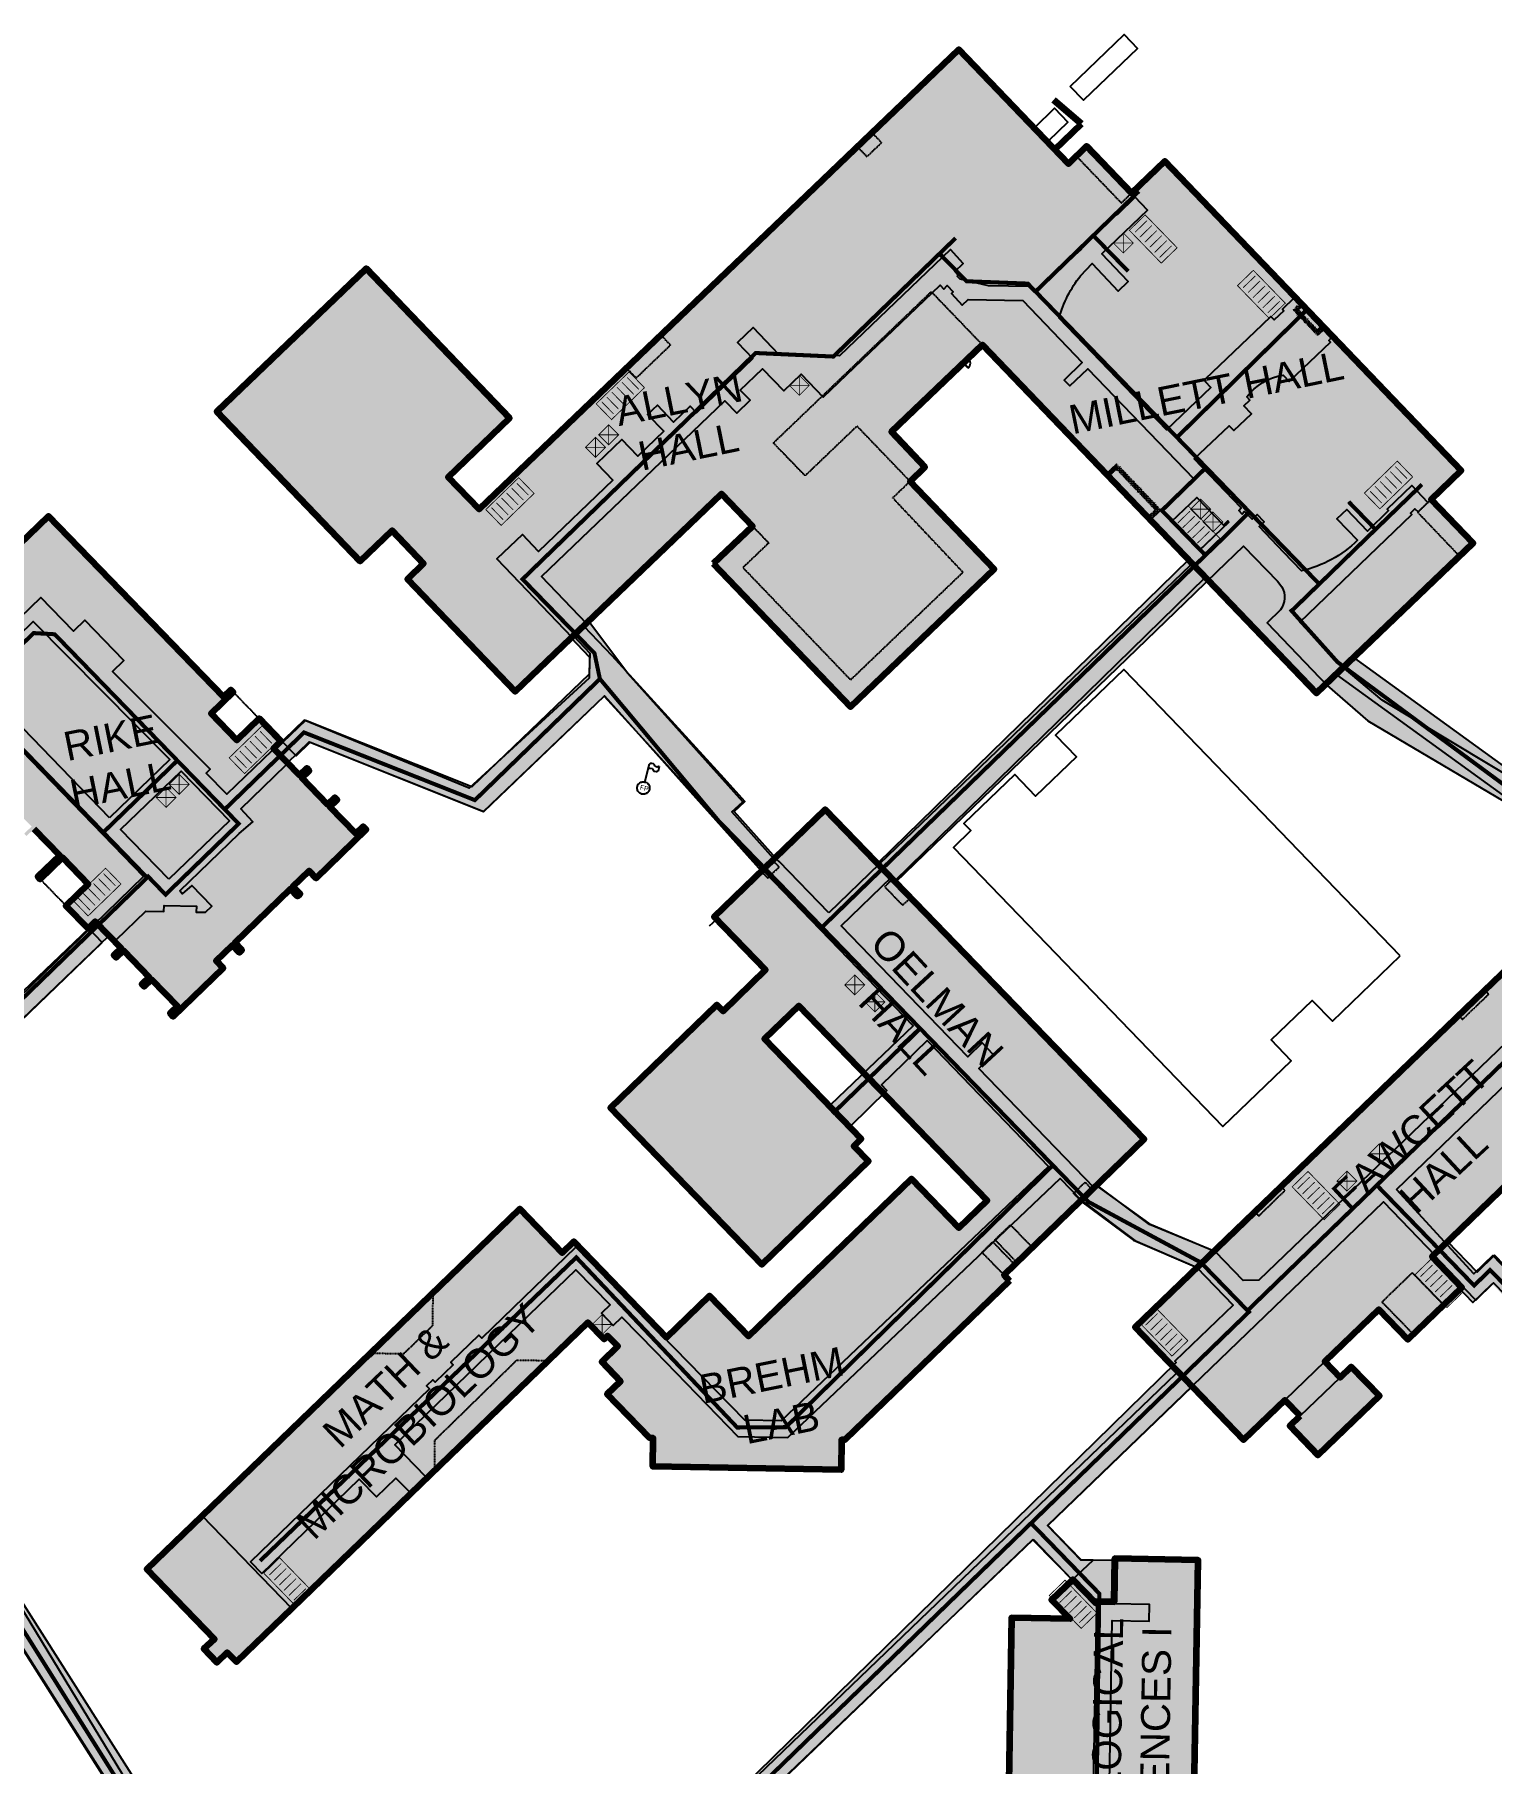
# Model space of a CAD drawing. Header units: inches. Extents: x 18329641 to 18361124, y 7805924 to 7843875.
# Drawn here: x 18345292 to 18353939, y 7833609 to 7843875 of the extents above; entities that cross this region are included whole.
import ezdxf

# ---------------------------------------------------------------- set-up
doc = ezdxf.new("R2010")
doc.units = ezdxf.units.IN
doc.header["$LTSCALE"] = 0.5
doc.header["$MEASUREMENT"] = 0
doc.linetypes.add('HIDDEN', pattern=[0.375, 0.25, -0.125])
for name, color, linetype in [('Buildings - Flagpoles', 114, 'Continuous'), ('Buildings - Hatch - Main Campus', 144, 'Continuous'), ('Buildings - Outline', 30, 'Continuous'), ('Buildings - Outside Mechanical Equipment', 54, 'Continuous'), ('Buildings - Text - Main Buildings', 100, 'Continuous'), ('Tunnel  - Hatch - Area not in a building', 151, 'Continuous'), ('Tunnel - Area not in a building', 151, 'Continuous'), ('Tunnel - Hatch', 51, 'Continuous'), ('Tunnel - Outline', 120, 'Continuous')]:
    doc.layers.add(name, color=color, linetype=linetype)
doc.layers.add('Buildings - Outline - THICK', color=25, linetype='Continuous', lineweight=100)
for name, color, linetype, plot in [('Tunnel - Elevators', 3, 'Continuous', False), ('Tunnel - Polyline Length', 4, 'Continuous', False), ('Tunnel - Stairs', 210, 'Continuous', False)]:
    doc.layers.add(name, color=color, linetype=linetype, plot=plot)
doc.styles.add('Arial', font='arial.ttf')

# ---------------------------------------------------------------- blocks, each defined once
blk = doc.blocks.new('elevator')
at = {"linetype": 'Continuous', "lineweight": -3, "const_width": 5}
blk.add_lwpolyline([(42, 42), (42, -42), (-42, -42), (-42, 42)], close=True, dxfattribs=at)
for points in [[(42, -42), (-42, 42)], [(42, 42), (-42, -42)]]:
    blk.add_lwpolyline(points, dxfattribs=at)
blk = doc.blocks.new('stairs')
at = {"linetype": 'Continuous', "lineweight": -3, "const_width": 5}
blk.add_lwpolyline([(0, 0), (0, 131), (272, 131), (272, 0)], close=True, dxfattribs=at)
for points in [[(31, 15), (31, 115)], [(73, 15), (73, 115)], [(115, 15), (115, 115)], [(157, 15), (157, 115)], [(199, 15), (199, 115)], [(240, 15), (240, 115)]]:
    blk.add_lwpolyline(points, dxfattribs=at)
blk = doc.blocks.new('Flagpole')
at = {"color": 0}
for points in [[(-0.01, 1.53), (0.01, 1.56), (0.04, 1.58), (0.07, 1.59), (0.1, 1.6), (0.21, 1.6), (0.24, 1.58), (0.27, 1.57), (0.29, 1.54), (0.3, 1.53)], [(-0.01, 0.37), (-0.01, 1.53)], [(-0.01, 1.22), (0.01, 1.25), (0.04, 1.27), (0.07, 1.28), (0.1, 1.29), (0.21, 1.29), (0.24, 1.28), (0.27, 1.26), (0.29, 1.23), (0.3, 1.22)], [(0.61, 1.53), (0.59, 1.51), (0.56, 1.48), (0.53, 1.47), (0.5, 1.46), (0.39, 1.46), (0.36, 1.48), (0.33, 1.5), (0.31, 1.52), (0.3, 1.53)], [(0.61, 1.22), (0.59, 1.2), (0.56, 1.18), (0.53, 1.16), (0.43, 1.15), (0.39, 1.15), (0.36, 1.17), (0.33, 1.19), (0.31, 1.21), (0.3, 1.22)], [(0.61, 1.53), (0.61, 1.22)], [(0.38, -0.01), (0.38, -0.06), (0.37, -0.11), (0.35, -0.15), (0.33, -0.2), (0.31, -0.24), (0.27, -0.28), (0.24, -0.31), (0.2, -0.34), (0.16, -0.36), (0.11, -0.38), (-0.01, -0.4), (-0.08, -0.39), (-0.13, -0.38), (-0.17, -0.36), (-0.21, -0.34), (-0.25, -0.31), (-0.29, -0.28), (-0.32, -0.24), (-0.34, -0.2), (-0.37, -0.15), (-0.38, -0.11), (-0.39, -0.06), (-0.39, -0.01), (-0.39, 0.04), (-0.38, 0.08), (-0.37, 0.13), (-0.34, 0.17), (-0.32, 0.22), (-0.29, 0.25), (-0.25, 0.29), (-0.21, 0.31), (-0.17, 0.34), (-0.13, 0.36), (-0.08, 0.37), (-0.01, 0.37), (0.11, 0.36), (0.16, 0.34), (0.2, 0.31), (0.24, 0.29), (0.27, 0.25), (0.31, 0.22), (0.33, 0.17), (0.35, 0.13), (0.37, 0.08), (0.38, 0.04), (0.38, -0.01), (0.38, -0.01)]]:
    blk.add_lwpolyline(points, dxfattribs=at)
at = {"insert": (-0.22, 0.14), "char_height": 0.3, "attachment_point": 1, "style": 'Arial'}
blk.add_mtext_dynamic_manual_height_columns('FP', width=0.679, gutter_width=1, heights=[0], dxfattribs=at)

msp = doc.modelspace()

# ---------------------------------------------------------------- hatches: boundary and pattern name
at = {"layer": 'Buildings - Hatch - Main Campus'}
for points in [[(18347931, 7841056), (18347747, 7841247), (18348111, 7841597), (18347259, 7842486), (18346373, 7841636), (18347224, 7840748), (18347414, 7840930), (18347601, 7840734), (18347505, 7840642), (18348145, 7839974), (18349369, 7841148), (18349553, 7840956), (18349320, 7840734), (18350135, 7839884), (18350987, 7840701), (18350488, 7841222), (18350576, 7841307), (18350377, 7841515), (18350917, 7842033), (18352901, 7839964), (18353749, 7840778), (18353830, 7840855), (18353581, 7841115), (18353760, 7841286), (18352000, 7843123), (18351803, 7842934), (18351536, 7843212), (18351428, 7843108), (18350778, 7843786)], [(18349378, 7838077), (18349630, 7838321), (18349325, 7838636), (18349984, 7839274), (18351878, 7837315), (18351046, 7836510), (18351079, 7836475), (18350101, 7835530), (18350082, 7835531), (18350079, 7835353), (18348961, 7835372), (18348964, 7835540), (18348942, 7835542), (18348691, 7835802), (18348770, 7835878), (18348658, 7835994), (18348754, 7836086), (18348693, 7836149), (18348672, 7836128), (18348575, 7836228), (18346818, 7834529), (18346490, 7834212), (18346435, 7834268), (18346374, 7834209), (18346297, 7834289), (18346359, 7834348), (18345958, 7834762), (18346286, 7835079), (18348171, 7836903), (18348424, 7836641), (18348493, 7836708), (18349043, 7836139), (18349298, 7836386), (18349530, 7836146), (18350496, 7837081), (18350778, 7836789), (18350945, 7836951), (18349827, 7838107), (18349624, 7837911), (18350198, 7837317), (18350154, 7837275), (18350241, 7837185), (18349608, 7836572), (18348709, 7837502), (18349342, 7838114)], [(18353270, 7836305), (18353443, 7836126), (18353764, 7836436), (18353586, 7836620), (18355075, 7838057), (18354437, 7838719), (18351824, 7836199), (18352468, 7835531), (18352713, 7835767), (18352804, 7835673), (18352742, 7835613), (18352909, 7835439), (18353274, 7835791), (18353107, 7835965), (18353040, 7835900), (18352949, 7835995)]]:
    msp.add_hatch(color=256, dxfattribs=at).paths.add_polyline_path(points)
h = msp.add_hatch(color=256, dxfattribs=at)
h.dxf.hatch_style = 1
h.paths.add_polyline_path([(18345374, 7841016), (18344314, 7839991), (18344570, 7839727), (18344527, 7839685), (18344541, 7839671), (18344543, 7839673), (18344646, 7839567), (18344643, 7839564), (18344650, 7839557), (18344575, 7839484), (18344577, 7839482), (18344574, 7839480), (18344473, 7839251), (18344703, 7839084), (18344710, 7839094), (18344675, 7839120), (18344776, 7839258), (18344799, 7839291), (18344828, 7839330), (18345022, 7839240), (18345033, 7839235), (18345083, 7839283), (18345077, 7839289), (18345121, 7839330), (18345274, 7839172), (18345230, 7839131), (18345244, 7839116), (18345287, 7839158), (18345441, 7839000), (18345311, 7838875), (18345325, 7838860), (18345457, 7838988), (18345610, 7838830), (18345478, 7838702), (18345609, 7838567), (18345652, 7838609), (18345805, 7838451), (18345762, 7838409), (18345776, 7838395), (18345819, 7838436), (18345972, 7838278), (18345929, 7838237), (18345943, 7838222), (18345986, 7838264), (18346139, 7838106), (18346096, 7838064), (18346115, 7838045), (18346411, 7838332), (18346370, 7838375), (18346466, 7838468), (18346508, 7838425), (18346522, 7838439), (18346480, 7838482), (18346811, 7838802), (18346852, 7838759), (18346867, 7838773), (18346825, 7838816), (18346921, 7838909), (18346963, 7838866), (18347260, 7839154), (18347241, 7839173), (18347198, 7839131), (18347045, 7839289), (18347088, 7839331), (18347074, 7839345), (18347031, 7839304), (18346878, 7839462), (18346921, 7839503), (18346907, 7839518), (18346864, 7839477), (18346709, 7839636), (18346753, 7839679), (18346624, 7839813), (18346492, 7839686), (18346339, 7839844), (18346471, 7839971), (18346457, 7839985), (18346413, 7839942)])
h = msp.add_hatch(color=256, dxfattribs=at)
edge = h.paths.add_edge_path()
edge.add_line((18350942, 7832929), (18350812, 7832808))
edge.add_line((18350812, 7832808), (18350997, 7832611))
edge.add_line((18350997, 7832611), (18350717, 7832348))
edge.add_line((18350717, 7832348), (18350723, 7832682))
edge.add_line((18350723, 7832682), (18349259, 7832708))
edge.add_line((18349259, 7832708), (18349253, 7832355))
edge.add_line((18349253, 7832355), (18349144, 7832468))
edge.add_line((18349144, 7832468), (18348891, 7832224))
edge.add_line((18348891, 7832224), (18348880, 7831608))
edge.add_line((18348880, 7831608), (18350691, 7831576))
edge.add_line((18350691, 7831576), (18350690, 7831522))
edge.add_line((18350690, 7831522), (18350593, 7831524))
edge.add_line((18350593, 7831524), (18350588, 7831235))
edge.add_line((18350588, 7831235), (18350667, 7831234))
edge.add_line((18350667, 7831234), (18350653, 7830430))
edge.add_arc((18350848, 7830122), 365, 122.4075, 235.5678)
edge.add_line((18350642, 7829821), (18350628, 7829008))
edge.add_line((18350628, 7829008), (18351021, 7829001))
edge.add_line((18351021, 7829001), (18351752, 7829709))
edge.add_line((18351752, 7829709), (18351766, 7830508))
edge.add_line((18351766, 7830508), (18351059, 7831241))
edge.add_line((18351059, 7831241), (18351043, 7831241))
edge.add_line((18351043, 7831241), (18351049, 7831573))
edge.add_line((18351049, 7831573), (18351063, 7831573))
edge.add_line((18351063, 7831573), (18351070, 7831949))
edge.add_line((18351070, 7831949), (18351786, 7832639))
edge.add_line((18351786, 7832639), (18352160, 7832633))
edge.add_line((18352160, 7832633), (18352198, 7834817))
edge.add_line((18352198, 7834817), (18351704, 7834826))
edge.add_line((18351704, 7834826), (18351699, 7834568))
edge.add_line((18351699, 7834568), (18351591, 7834570))
edge.add_line((18351591, 7834570), (18351591, 7834561))
edge.add_line((18351591, 7834561), (18351455, 7834702))
edge.add_line((18351455, 7834702), (18351327, 7834581))
edge.add_line((18351327, 7834581), (18351438, 7834468))
edge.add_line((18351438, 7834468), (18351091, 7834474))
edge.add_line((18351091, 7834474), (18351066, 7833010))
edge.add_line((18351066, 7833010), (18351417, 7833004))
edge.add_line((18351417, 7833004), (18351126, 7832732))
edge.add_line((18351126, 7832732), (18350942, 7832929))
at = {"layer": 'Tunnel  - Hatch - Area not in a building'}
h = msp.add_hatch(color=256, dxfattribs=at)
h.dxf.hatch_style = 1
h.paths.add_polyline_path([(18352242, 7840653), (18352142, 7840758), (18350296, 7838954), (18350397, 7838849)])
h = msp.add_hatch(color=256, dxfattribs=at)
h.dxf.hatch_style = 1
h.paths.add_polyline_path([(18348813, 7840081), (18348580, 7840391), (18348490, 7840305), (18348588, 7840202), (18348584, 7840078), (18347886, 7839408), (18346899, 7839802), (18346766, 7839673), (18346844, 7839593), (18346928, 7839674), (18347958, 7839262), (18348674, 7839948), (18349606, 7838908), (18349680, 7838981), (18349430, 7839260), (18349496, 7839319)])
h = msp.add_hatch(color=256, dxfattribs=at)
h.dxf.hatch_style = 1
h.paths.add_polyline_path([(18354955, 7838705), (18354365, 7839316), (18354341, 7839293), (18353122, 7840176), (18353018, 7840076), (18354236, 7839192), (18354737, 7838674), (18354735, 7838573), (18354655, 7838495), (18354780, 7838366), (18354982, 7838561), (18355228, 7838557), (18355902, 7837863), (18356006, 7837963), (18355510, 7838474), (18355902, 7838854), (18355801, 7838957), (18355409, 7838577), (18355290, 7838700)])
h = msp.add_hatch(color=256, dxfattribs=at)
h.dxf.hatch_style = 1
h.paths.add_polyline_path([(18345692, 7838484), (18345613, 7838566), (18344745, 7837739), (18344829, 7837653)])
h = msp.add_hatch(color=256, dxfattribs=at)
h.dxf.hatch_style = 1
h.paths.add_polyline_path([(18351910, 7836809), (18351596, 7837042), (18351500, 7836949), (18351814, 7836716), (18352193, 7836554), (18352293, 7836650)])
h = msp.add_hatch(color=256, dxfattribs=at)
h.dxf.hatch_style = 1
h.paths.add_polyline_path([(18353957, 7836627), (18353854, 7836527), (18353678, 7836709), (18353600, 7836633), (18353609, 7836624), (18353599, 7836615), (18353846, 7836360), (18353951, 7836462), (18354416, 7835983), (18354502, 7836066)])
h = msp.add_hatch(color=256, dxfattribs=at)
h.dxf.hatch_style = 1
h.paths.add_polyline_path([(18344687, 7835401), (18344048, 7836037), (18343962, 7835954), (18344565, 7835324), (18345877, 7833263), (18346384, 7832762), (18346294, 7833042), (18345998, 7833340)])
h = msp.add_hatch(color=256, dxfattribs=at)
h.dxf.hatch_style = 1
h.paths.add_polyline_path([(18351219, 7834940), (18351451, 7834699), (18351575, 7834817), (18351503, 7834818), (18351305, 7835023), (18352165, 7835849), (18352065, 7835952), (18352066, 7835922), (18348722, 7832708), (18348381, 7832714), (18348099, 7833005), (18347891, 7832804), (18347986, 7832705), (18348108, 7832823), (18348200, 7832725), (18348198, 7832597), (18348615, 7832590), (18348931, 7832263), (18349018, 7832346), (18348777, 7832595)])
at = {"layer": 'Tunnel - Hatch'}
h = msp.add_hatch(color=256, dxfattribs=at)
h.paths.add_polyline_path([(18357037, 7835605), (18356748, 7835903), (18356549, 7836108), (18355846, 7836832), (18355275, 7836284), (18355294, 7836265), (18355311, 7836281), (18355425, 7836163), (18355408, 7836147), (18355437, 7836118), (18355453, 7836133), (18355554, 7836028), (18355456, 7835934), (18356044, 7835322), (18356018, 7835297), (18356133, 7835178), (18356162, 7835207), (18356309, 7835053), (18356280, 7835025), (18356343, 7834959), (18356029, 7834657), (18355841, 7834477), (18355745, 7834576), (18355797, 7834626), (18355826, 7834595), (18356098, 7834856), (18356208, 7834961), (18355100, 7836115), (18354669, 7835702), (18353944, 7836456), (18353829, 7836346), (18353582, 7836604), (18353605, 7836626), (18353298, 7836943), (18351304, 7835022), (18351501, 7834817), (18351694, 7834814), (18351690, 7834556), (18351910, 7834553), (18351908, 7834453), (18351688, 7834457), (18351660, 7832890), (18351796, 7832887), (18351795, 7832835), (18351499, 7832840), (18351500, 7832892), (18351564, 7832891), (18351564, 7832899), (18351517, 7832948), (18351173, 7832610), (18351207, 7832576), (18351153, 7832522), (18351119, 7832557), (18350943, 7832387), (18350941, 7832315), (18350869, 7832317), (18350767, 7832218), (18350811, 7832174), (18350819, 7832173), (18350820, 7832232), (18350872, 7832231), (18350866, 7831933), (18351058, 7831929), (18351057, 7831869), (18350813, 7831874), (18350817, 7832077), (18348051, 7832116), (18348052, 7832140), (18347924, 7832143), (18347920, 7831876), (18347974, 7831820), (18347629, 7831485), (18347579, 7831537), (18346955, 7831546), (18346909, 7831501), (18346785, 7831629), (18346584, 7831433), (18346328, 7831182), (18346342, 7831168), (18345920, 7830788), (18345934, 7830774), (18345685, 7830531), (18345710, 7830506), (18345635, 7830433), (18345610, 7830459), (18344829, 7829802), (18344624, 7829605), (18344389, 7829379), (18344414, 7829353), (18344330, 7829273), (18344391, 7829210), (18345194, 7828373), (18345160, 7828332), (18345286, 7828225), (18345611, 7827849), (18345603, 7827842), (18345637, 7827807), (18345876, 7828037), (18345873, 7827877), (18345736, 7827746), (18345867, 7827610), (18345864, 7827452), (18345847, 7827453), (18345831, 7826653), (18345826, 7826441), (18346193, 7826042, -0.212422), (18346041, 7825823, -0.02245), (18345890, 7825736, 0.154431), (18345574, 7825452, 0.061425), (18345563, 7825425), (18345554, 7825427, 0.372914), (18345619, 7825305), (18345622, 7825314, 0.295179), (18345731, 7825339), (18345838, 7825268), (18345812, 7825232), (18345816, 7825229), (18345849, 7825272), (18346018, 7825149), (18345824, 7824963), (18345627, 7824680), (18346459, 7823813), (18346861, 7824198), (18346859, 7824199), (18346937, 7824274), (18347006, 7824202), (18347386, 7823815), (18347504, 7823929), (18347529, 7823903), (18347553, 7823927), (18347537, 7823943), (18347528, 7823953), (18347670, 7824091), (18347680, 7824081), (18347680, 7824081), (18347752, 7824151), (18348609, 7823268), (18348607, 7823265), (18348676, 7823194), (18348851, 7823013), (18348891, 7823023), (18348937, 7822975), (18348926, 7822936), (18349113, 7822742), (18349153, 7822753), (18349200, 7822705), (18349188, 7822665), (18349284, 7822567), (18349403, 7822683), (18349433, 7822652), (18349705, 7822648), (18349763, 7822704), (18349826, 7822640), (18349799, 7822613), (18350080, 7822324), (18350108, 7822351), (18350240, 7822214), (18350217, 7822191), (18350421, 7821981), (18350448, 7822008), (18350515, 7821939), (18350487, 7821913), (18350555, 7821843), (18350520, 7821809), (18350516, 7821553), (18350553, 7821515), (18350427, 7821393), (18351095, 7820705), (18349792, 7819441), (18348962, 7820298), (18349015, 7820368), (18349279, 7820107), (18349313, 7820106), (18350463, 7821221), (18350098, 7821597), (18350001, 7821598), (18349954, 7821553), (18349867, 7821643), (18349832, 7821610), (18349778, 7821666), (18349861, 7821746), (18349842, 7821765), (18349781, 7821766), (18349650, 7821901), (18349651, 7821962), (18349632, 7821981), (18349550, 7821901), (18349497, 7821956), (18349531, 7821989), (18349431, 7822091), (18349478, 7822135), (18349487, 7822222), (18349114, 7822607), (18348330, 7821846), (18348010, 7822176), (18348795, 7822938), (18348613, 7823126), (18348537, 7823204), (18348216, 7822893), (18348188, 7822922), (18348116, 7822851), (18348016, 7822959), (18348407, 7823338), (18347814, 7823949), (18347436, 7823582), (18347320, 7823701), (18347342, 7823723), (18346917, 7824138), (18346424, 7823665), (18346367, 7823724), (18346396, 7823752), (18346106, 7824053), (18346077, 7824025), (18346023, 7824082), (18346052, 7824110), (18345764, 7824410), (18345736, 7824382), (18345677, 7824443), (18345706, 7824470), (18345489, 7824697), (18345420, 7824631), (18345386, 7824665), (18345647, 7824915), (18345402, 7825170), (18345331, 7825244), (18344587, 7824530), (18344525, 7824595), (18344686, 7824744), (18345274, 7825309), (18344123, 7826503), (18344214, 7826591), (18344265, 7826537), (18344238, 7826511), (18344450, 7826290), (18344614, 7826119), (18344672, 7826058), (18344747, 7825988), (18345336, 7825374), (18345981, 7825989), (18345646, 7826340), (18345651, 7826855), (18345662, 7827422), (18345458, 7827635), (18345516, 7827691), (18345483, 7827726), (18345323, 7827573), (18345196, 7827706), (18345052, 7827568), (18344961, 7827690), (18345301, 7827945), (18344866, 7828526), (18344891, 7828550), (18344314, 7829152), (18344236, 7829232), (18343673, 7828692), (18343736, 7828625), (18343594, 7828489), (18343523, 7828563), (18343462, 7828504), (18342969, 7829018), (18342828, 7829183), (18342501, 7829510), (18342689, 7829692), (18342459, 7829927), (18342399, 7829869), (18342348, 7829921), (18342460, 7830030), (18342790, 7829690), (18342608, 7829514), (18343020, 7829068), (18343104, 7828981), (18343455, 7828616), (18343908, 7829051), (18343771, 7829194), (18343967, 7829380), (18344105, 7829240), (18344523, 7829640), (18344764, 7829871), (18345499, 7830574), (18345372, 7830704), (18345446, 7830777), (18345573, 7830646), (18345823, 7830889), (18345837, 7830874), (18346231, 7831283), (18346245, 7831268), (18346500, 7831520), (18346702, 7831715), (18346579, 7831844), (18346625, 7831889), (18346633, 7832511), (18345805, 7833366), (18344564, 7835323), (18344127, 7835788), (18343338, 7836598), (18344285, 7837506), (18343082, 7838749), (18342941, 7838613), (18342835, 7838722), (18343060, 7838940), (18344169, 7837794), (18344162, 7837787), (18344183, 7837765), (18344195, 7837777), (18344471, 7837492), (18344679, 7837694), (18344700, 7837672), (18344750, 7837721), (18345939, 7838876), (18344789, 7840062), (18344858, 7840128), (18344883, 7840102), (18345328, 7840533), (18345522, 7840333), (18345590, 7840398), (18345822, 7840158), (18345755, 7840093), (18346333, 7839512), (18346310, 7839490), (18346432, 7839364), (18346699, 7839622), (18346714, 7839631), (18346892, 7839804), (18347871, 7839400), (18348583, 7840054), (18348586, 7840178), (18348509, 7840259), (18348477, 7840292), (18348481, 7840296), (18348035, 7840761), (18348187, 7840906), (18348283, 7840806), (18348724, 7841229), (18348628, 7841328), (18348778, 7841471), (18348873, 7841372), (18349026, 7841519), (18348930, 7841619), (18348988, 7841674), (18349084, 7841574), (18349183, 7841669), (18349220, 7841629), (18349555, 7841951), (18349463, 7842047), (18349556, 7842136), (18349710, 7841975), (18350070, 7841968), (18350728, 7842598), (18350804, 7842516), (18350753, 7842467), (18350773, 7842446), (18350768, 7842441), (18350786, 7842422), (18350953, 7842383), (18351191, 7842378), (18351224, 7842346), (18351473, 7842585), (18351480, 7842577), (18351505, 7842600), (18351497, 7842608), (18351713, 7842815), (18351720, 7842807), (18351824, 7842909), (18351898, 7842832), (18351627, 7842572), (18351783, 7842409), (18351724, 7842352), (18351568, 7842515), (18351500, 7842442, 0.103983), (18351373, 7842191), (18352010, 7841527), (18352273, 7841780), (18352239, 7841815, 0.30198), (18352240, 7841828), (18352578, 7842152), (18352629, 7842201), (18352649, 7842180), (18352706, 7842235), (18352698, 7842244), (18352766, 7842309), (18352810, 7842263), (18352778, 7842233), (18352912, 7842093), (18352944, 7842123), (18352990, 7842076), (18352973, 7842059), (18352983, 7842049), (18352738, 7841815), (18352702, 7841853, 0.194152), (18352487, 7841723), (18352505, 7841704), (18352469, 7841670), (18352514, 7841623), (18352410, 7841524), (18352382, 7841552), (18352175, 7841355), (18352454, 7841064), (18352439, 7841049), (18352459, 7841028), (18352474, 7841043), (18352518, 7840997), (18352548, 7841025), (18352589, 7840982), (18352560, 7840954), (18352707, 7840800), (18352812, 7840691, 0.140936), (18353143, 7840872), (18353022, 7840999), (18353080, 7841055), (18353203, 7840927), (18353327, 7841048), (18353320, 7841056), (18353467, 7841197), (18353562, 7841097), (18353503, 7841041), (18353485, 7841059), (18353459, 7841033), (18353467, 7841025), (18352801, 7840386), (18353055, 7840120), (18353291, 7839922), (18354339, 7839292), (18354363, 7839315), (18354954, 7838704), (18355293, 7838700), (18355412, 7838577), (18355805, 7838956), (18355905, 7838852), (18355513, 7838473), (18356017, 7837951), (18356057, 7837909), (18356151, 7837811), (18356166, 7837825), (18356323, 7837662), (18356540, 7837872), (18356543, 7837869), (18356704, 7838025), (18356786, 7837940), (18356567, 7837729), (18356668, 7837625), (18355949, 7836932), (18357037, 7835808), (18357103, 7835744), (18357611, 7835537), (18358466, 7835206), (18358518, 7835340), (18358681, 7835430), (18359561, 7835088), (18359512, 7834978), (18358753, 7835272, 0.410779), (18358570, 7835192), (18358501, 7835015), (18358399, 7835055), (18358213, 7834575, 0.850777), (18358200, 7834542), (18358114, 7834340), (18358017, 7834009), (18357550, 7834190), (18357255, 7833428), (18357266, 7833424), (18357270, 7833434), (18357548, 7833327), (18357609, 7833303), (18357623, 7833297), (18357618, 7833279), (18357607, 7833242), (18357601, 7833244), (18357588, 7833201), (18357594, 7833199), (18357524, 7832959), (18357516, 7832962), (18357509, 7832943), (18357476, 7832812), (18357458, 7832767), (18357475, 7832735), (18358785, 7832226), (18358832, 7832347), (18359011, 7832279), (18358990, 7832225), (18359049, 7832202), (18359040, 7832179), (18358967, 7832148), (18358855, 7832100), (18358751, 7832140), (18358759, 7832159), (18357449, 7832668), (18357416, 7832655), (18357361, 7832513), (18357318, 7832530), (18357326, 7832551), (18357304, 7832559), (18357317, 7832595), (18357332, 7832632), (18357368, 7832725), (18357389, 7832717), (18357395, 7832733), (18357374, 7832741), (18357423, 7832867), (18357538, 7833249), (18357243, 7833364), (18357243, 7833366), (18357232, 7833370), (18357231, 7833368), (18357156, 7833397), (18357529, 7834358), (18357604, 7834329), (18357576, 7834257), (18357884, 7834137), (18357997, 7834190), (18357917, 7834374), (18357998, 7834410), (18357972, 7834468), (18358013, 7834486), (18358263, 7835130), (18357559, 7835403)])
h.paths.add_polyline_path([(18350523, 7821148), (18350955, 7820703), (18349793, 7819575), (18349361, 7820021)], flags=16)
h.paths.add_polyline_path([(18349052, 7822669), (18348317, 7821956), (18348120, 7822160), (18348854, 7822872)], flags=16)
h.paths.add_polyline_path([(18347618, 7831620), (18347618, 7831648), (18347546, 7831722), (18347472, 7831650), (18347472, 7831634), (18347073, 7831642), (18347073, 7831668), (18347101, 7831668), (18347103, 7831744), (18347009, 7831743), (18346918, 7831654), (18346917, 7831630), (18346707, 7831847), (18346731, 7831847), (18346822, 7831936), (18346824, 7832020), (18346748, 7832021), (18346747, 7831993), (18346721, 7831993), (18346727, 7832401), (18346746, 7832401), (18346817, 7832471), (18346748, 7832542), (18346729, 7832542), (18346729, 7832554), (18346927, 7832746), (18346939, 7832746), (18346939, 7832727), (18347008, 7832656), (18347080, 7832725), (18347080, 7832744), (18347488, 7832738), (18347633, 7832736), (18347647, 7832736), (18347847, 7832530), (18347821, 7832530), (18347748, 7832459), (18347819, 7832385), (18347831, 7832385), (18347825, 7831977), (18347809, 7831977), (18347736, 7831905), (18347807, 7831831), (18347835, 7831831)], flags=16)
h.paths.add_polyline_path([(18349154, 7832203), (18348774, 7832595), (18349135, 7832946), (18351217, 7834937), (18351594, 7834552), (18351568, 7833131), (18350717, 7832303), (18350587, 7832178)], flags=16)
h.paths.add_polyline_path([(18348929, 7832227), (18347981, 7832241), (18347981, 7832217), (18347925, 7832218), (18347929, 7832491), (18347975, 7832536), (18347891, 7832622), (18348101, 7832826), (18348196, 7832728), (18348194, 7832596), (18348612, 7832590), (18348947, 7832244)], flags=16)
h.paths.add_polyline_path([(18348718, 7832708), (18348378, 7832713), (18348095, 7833004), (18347799, 7832717), (18347643, 7832877), (18347597, 7832833), (18346974, 7832842), (18346926, 7832890), (18346664, 7832636), (18345883, 7833431), (18344686, 7835400), (18344213, 7835872), (18343823, 7836280), (18344763, 7837190), (18344579, 7837380), (18344788, 7837581), (18344769, 7837600), (18344820, 7837648), (18345670, 7838464), (18345742, 7838534), (18345775, 7838499), (18345951, 7838669), (18346059, 7838667), (18346060, 7838703), (18346252, 7838700), (18346251, 7838664), (18346307, 7838663), (18346344, 7838699), (18346224, 7838822), (18346168, 7838772), (18346153, 7838791), (18346505, 7839131), (18346587, 7839200), (18346516, 7839277), (18346782, 7839536), (18346792, 7839551), (18346921, 7839676), (18347957, 7839261), (18348673, 7839947), (18349624, 7838903), (18350506, 7837988), (18350016, 7837520), (18350136, 7837396), (18350351, 7837604), (18350318, 7837638), (18350590, 7837901), (18351310, 7837154), (18349723, 7835644), (18349508, 7835647), (18348505, 7836675), (18347946, 7836134), (18347929, 7836152), (18347763, 7835991), (18347777, 7835977), (18347669, 7835873), (18347655, 7835887), (18347618, 7835851), (18347635, 7835833), (18346573, 7834806), (18346640, 7834737), (18347219, 7835297), (18347321, 7835192), (18347436, 7835303), (18347516, 7835221), (18347611, 7835313), (18347430, 7835501), (18348229, 7836274), (18348505, 7836541), (18348707, 7836332), (18348656, 7836282), (18348726, 7836210), (18348777, 7836260), (18348975, 7836057), (18349466, 7835550), (18349762, 7835545), (18351378, 7837083), (18351503, 7836953), (18351823, 7836714), (18352188, 7836556), (18352405, 7836331), (18352060, 7835998), (18352068, 7835989)], flags=16)
h.paths.add_polyline_path([(18354656, 7835887), (18353948, 7836625), (18353835, 7836516), (18353376, 7837018), (18354973, 7838558), (18355231, 7838557), (18356290, 7837461)], flags=16)
h.paths.add_polyline_path([(18352465, 7836477), (18352300, 7836647), (18351920, 7836807), (18351595, 7837041), (18351580, 7837027), (18350897, 7837735), (18350982, 7837818), (18350916, 7837887), (18350830, 7837804), (18350080, 7838582), (18350378, 7838871), (18350404, 7838844), (18352178, 7840558), (18352310, 7840687), (18352468, 7840838), (18352668, 7840629), (18352695, 7840595, -0.29439), (18352686, 7840460), (18352607, 7840382), (18352964, 7840010), (18353205, 7839799), (18354235, 7839191), (18354735, 7838673), (18354734, 7838571), (18352558, 7836479)], flags=16)
h.paths.add_polyline_path([(18343733, 7836327), (18343472, 7836596), (18344335, 7837431), (18344596, 7837161)], flags=16)
h.paths.add_polyline_path([(18350005, 7838659), (18349711, 7838965), (18349710, 7838964), (18349443, 7839262), (18349508, 7839320), (18349385, 7839458), (18348720, 7840186), (18348553, 7840360), (18348570, 7840376), (18348301, 7840657), (18349389, 7841701), (18349460, 7841627), (18349539, 7841703), (18349480, 7841764), (18349613, 7841891), (18349738, 7841760), (18349841, 7841858), (18349972, 7841721), (18350666, 7842386), (18350688, 7842364), (18350709, 7842385), (18350744, 7842348), (18350733, 7842337), (18350798, 7842269), (18350832, 7842302), (18351157, 7842295), (18351510, 7841927), (18351402, 7841823), (18351437, 7841790), (18351544, 7841891), (18352170, 7841238), (18351917, 7840995), (18352153, 7840725), (18350304, 7838948)], flags=16)
h.paths.add_polyline_path([(18346088, 7838859), (18345802, 7839154), (18346162, 7839502), (18346448, 7839207)], flags=16)
h.paths.add_polyline_path([(18345736, 7839223), (18344934, 7840051), (18345283, 7840390), (18346095, 7839571)], flags=16)
h.paths.add_polyline_path([(18352204, 7840811), (18352040, 7840983), (18352191, 7841127), (18352348, 7840962), (18352374, 7840987), (18352381, 7840980)], flags=16)

# ---------------------------------------------------------------- linework, layer by layer
at = {"layer": 'Buildings - Hatch - Main Campus'}
for points in [[(18350135, 7839884), (18350987, 7840701), (18350488, 7841222), (18350576, 7841307), (18350377, 7841515), (18350917, 7842033), (18352901, 7839964), (18353749, 7840778), (18353830, 7840855), (18353581, 7841115), (18353760, 7841286), (18352000, 7843123), (18351803, 7842934), (18351536, 7843212), (18351428, 7843108), (18350778, 7843786), (18347931, 7841056), (18347747, 7841247), (18348111, 7841597), (18347259, 7842486), (18346373, 7841636), (18347224, 7840748), (18347414, 7840930), (18347601, 7840734), (18347505, 7840642), (18348145, 7839974), (18349369, 7841148), (18349553, 7840956), (18349320, 7840734)], [(18349378, 7838077), (18349630, 7838321), (18349325, 7838636), (18349984, 7839274), (18351878, 7837315), (18351046, 7836510), (18351079, 7836475), (18350101, 7835530), (18350082, 7835531), (18350079, 7835353), (18348961, 7835372), (18348964, 7835540), (18348942, 7835542), (18348691, 7835802), (18348770, 7835878), (18348658, 7835994), (18348754, 7836086), (18348693, 7836149), (18348672, 7836128), (18348575, 7836228), (18346818, 7834529), (18346490, 7834212), (18346435, 7834268), (18346374, 7834209), (18346297, 7834289), (18346359, 7834348), (18345958, 7834762), (18346286, 7835079), (18348171, 7836903), (18348424, 7836641), (18348493, 7836708), (18349043, 7836139), (18349298, 7836386), (18349530, 7836146), (18350496, 7837081), (18350778, 7836789), (18350945, 7836951), (18349827, 7838107), (18349624, 7837911), (18350198, 7837317), (18350154, 7837275), (18350241, 7837185), (18349608, 7836572), (18348709, 7837502), (18349342, 7838114)]]:
    msp.add_lwpolyline(points, close=True, dxfattribs=at)
for points in [[(18352949, 7835995), (18353040, 7835900), (18353107, 7835965), (18353274, 7835791), (18352909, 7835439), (18352742, 7835613), (18352804, 7835673), (18352713, 7835767), (18352468, 7835531), (18351824, 7836199), (18354437, 7838719), (18355075, 7838057), (18353586, 7836620), (18353764, 7836436), (18353443, 7836126), (18353270, 7836305), (18352949, 7835995)], [(18352160, 7832633), (18352198, 7834817), (18351704, 7834826), (18351699, 7834568), (18351591, 7834570), (18351591, 7834561), (18351455, 7834702), (18351327, 7834581), (18351438, 7834468), (18351091, 7834474), (18351066, 7833010)]]:
    msp.add_lwpolyline(points, dxfattribs=at)
at = {"layer": 'Buildings - Outline'}
for p, q in [((18350778, 7843786), (18347931, 7841056)), ((18351428, 7843108), (18350778, 7843786)), ((18351536, 7843212), (18351428, 7843108)), ((18351803, 7842934), (18351536, 7843212)), ((18352000, 7843123), (18351803, 7842934)), ((18353760, 7841286), (18352000, 7843123)), ((18347259, 7842486), (18346373, 7841636)), ((18348111, 7841597), (18347259, 7842486)), ((18350377, 7841515), (18350917, 7842033)), ((18350917, 7842033), (18352901, 7839964)), ((18350833, 7841894), (18350804, 7841924)), ((18350805, 7841925), (18350835, 7841895)), ((18346373, 7841636), (18347224, 7840748)), ((18347747, 7841247), (18348111, 7841597)), ((18350576, 7841307), (18350377, 7841515)), ((18350488, 7841222), (18350576, 7841307)), ((18347931, 7841056), (18347747, 7841247)), ((18348145, 7839974), (18349369, 7841148)), ((18349369, 7841148), (18349553, 7840956)), ((18347224, 7840748), (18347414, 7840930)), ((18347414, 7840930), (18347601, 7840734)), ((18349553, 7840956), (18349320, 7840734)), ((18352901, 7839964), (18353830, 7840855)), ((18347601, 7840734), (18347505, 7840642)), ((18349320, 7840734), (18350135, 7839884)), ((18350135, 7839884), (18350987, 7840701)), ((18347505, 7840642), (18348145, 7839974)), ((18349339, 7838621), (18349296, 7838580)), ((18351046, 7836510), (18351079, 7836475)), ((18352949, 7835995), (18352713, 7835767)), ((18352804, 7835673), (18353040, 7835900)), ((18346818, 7834529), (18346286, 7835079))]:
    msp.add_line(p, q, dxfattribs=at)
at = {"layer": 'Buildings - Outline', "linetype": 'HIDDEN'}
for p, q in [((18349677, 7841450), (18350614, 7842348)), ((18350614, 7842348), (18350917, 7842033)), ((18350173, 7841550), (18349865, 7841255)), ((18350488, 7841222), (18350173, 7841550)), ((18349865, 7841255), (18349677, 7841450)), ((18346471, 7839971), (18346624, 7839813)), ((18345325, 7838860), (18345478, 7838702)), ((18351109, 7836572), (18350979, 7836706)), ((18351122, 7836584), (18350992, 7836719))]:
    msp.add_line(p, q, dxfattribs=at)
for points in [[(18350176, 7843208), (18350232, 7843150), (18350319, 7843233), (18350263, 7843292)], [(18351475, 7843153), (18351742, 7842875), (18352000, 7843123)], [(18352813, 7842274), (18352777, 7842240), (18352905, 7842106), (18352941, 7842141)], [(18348806, 7841894), (18348862, 7841835), (18349066, 7842031), (18349010, 7842090)], [(18351660, 7841258), (18351713, 7841311), (18351960, 7841052), (18351906, 7841001)], [(18349553, 7840956), (18349649, 7840856), (18349496, 7840710), (18350135, 7840043), (18350802, 7840682), (18350385, 7841124), (18350488, 7841222)], [(18353581, 7841115), (18353501, 7841038), (18353749, 7840778)], [(18353749, 7840778), (18353749, 7840778)], [(18349604, 7838907), (18349643, 7838867), (18349711, 7838932), (18349672, 7838972)], [(18350384, 7838860), (18350337, 7838815), (18350444, 7838705), (18350491, 7838750)], [(18353744, 7838050), (18353767, 7838027), (18353923, 7838177), (18353900, 7838200)], [(18351502, 7836951), (18351459, 7836994), (18351527, 7837060), (18351569, 7837016)], [(18352535, 7836884), (18352558, 7836860), (18352713, 7837011), (18352690, 7837034)], [(18350992, 7836719), (18351084, 7836807), (18351214, 7836673)], [(18351079, 7836475), (18350915, 7836644), (18350979, 7836706)], [(18353476, 7836157), (18353289, 7836349), (18353469, 7836523), (18353655, 7836331)], [(18347276, 7836036), (18347287, 7836025), (18347307, 7836045), (18347484, 7836043), (18347655, 7836210), (18347657, 7836387), (18347677, 7836406), (18347666, 7836417)], [(18347666, 7835342), (18347668, 7835529), (18348154, 7836004), (18348341, 7836002)]]:
    msp.add_lwpolyline(points, dxfattribs=at)
at = {"layer": 'Buildings - Outline'}
for points in [[(18353830, 7840855), (18353581, 7841115), (18353760, 7841286)], [(18345287, 7839158), (18345441, 7839000), (18345311, 7838875), (18345325, 7838860), (18345457, 7838988), (18345610, 7838830), (18345478, 7838702), (18345609, 7838567), (18345652, 7838609), (18345805, 7838451), (18345762, 7838409), (18345776, 7838395), (18345819, 7838436), (18345972, 7838278), (18345929, 7838237), (18345943, 7838222), (18345986, 7838264), (18346139, 7838106), (18346096, 7838064), (18346115, 7838045), (18346411, 7838332), (18346370, 7838375), (18346466, 7838468), (18346508, 7838425), (18346522, 7838439), (18346480, 7838482), (18346811, 7838802), (18346852, 7838759), (18346867, 7838773), (18346825, 7838816), (18346921, 7838909), (18346963, 7838866), (18347260, 7839154), (18347241, 7839173), (18347198, 7839131), (18347045, 7839289), (18347088, 7839331), (18347074, 7839345), (18347031, 7839304), (18346878, 7839462), (18346921, 7839503), (18346907, 7839518), (18346864, 7839477), (18346709, 7839636), (18346753, 7839679), (18346624, 7839813), (18346492, 7839686), (18346339, 7839844), (18346471, 7839971), (18346457, 7839985), (18346413, 7839942), (18345374, 7841016), (18344314, 7839991)], [(18351079, 7836475), (18350101, 7835530), (18350082, 7835531), (18350079, 7835353), (18348961, 7835372), (18348964, 7835540), (18348942, 7835542), (18348691, 7835802), (18348770, 7835878), (18348658, 7835994), (18348754, 7836086), (18348693, 7836149), (18348672, 7836128), (18348575, 7836228), (18346818, 7834529), (18346490, 7834212), (18346435, 7834268), (18346374, 7834209), (18346297, 7834289), (18346359, 7834348), (18345958, 7834762), (18346286, 7835079), (18348171, 7836903), (18348424, 7836641), (18348493, 7836708), (18349043, 7836139), (18349298, 7836386), (18349530, 7836146), (18350496, 7837081), (18350778, 7836789), (18350945, 7836951), (18349827, 7838107), (18349624, 7837911), (18350198, 7837317), (18350154, 7837275), (18350241, 7837185), (18349608, 7836572), (18348709, 7837502), (18349342, 7838114), (18349378, 7838077), (18349630, 7838321), (18349325, 7838636), (18349984, 7839274), (18351878, 7837315), (18351046, 7836510)], [(18351603, 7834570), (18351699, 7834568), (18351704, 7834826), (18351699, 7834568), (18351591, 7834570), (18351591, 7834561), (18351455, 7834702), (18351327, 7834581), (18351438, 7834468), (18351091, 7834474), (18351066, 7833010)], [(18352160, 7832633), (18352198, 7834817), (18351704, 7834826)]]:
    msp.add_lwpolyline(points, dxfattribs=at)
for points in [[(18353398, 7838405), (18351756, 7840105), (18351352, 7839715), (18351476, 7839587), (18351233, 7839352), (18351109, 7839481), (18350808, 7839190), (18350849, 7839148), (18350745, 7839048), (18352345, 7837391), (18352750, 7837782), (18352631, 7837905), (18352875, 7838140), (18352995, 7838016)], [(18352804, 7835673), (18352713, 7835767), (18352468, 7835531), (18351824, 7836199), (18354437, 7838719), (18355075, 7838057), (18353586, 7836620), (18353764, 7836436), (18353443, 7836126), (18353270, 7836305), (18352949, 7835995), (18353040, 7835900), (18353107, 7835965), (18353274, 7835791), (18352909, 7835439), (18352742, 7835613)]]:
    msp.add_lwpolyline(points, close=True, dxfattribs=at)
msp.add_arc((18350804, 7841924), 41.9, 313.6766, 43.7944, dxfattribs=at)
at = {"layer": 'Buildings - Outline - THICK'}
for p, q in [((18351505, 7843344, -11520), (18351341, 7843486, -11520)), ((18351347, 7843193), (18351505, 7843344, -11520))]:
    msp.add_line(p, q, dxfattribs=at)
for points in [[(18349320, 7840734), (18350135, 7839884), (18350987, 7840701), (18350488, 7841222), (18350576, 7841307), (18350377, 7841515), (18350917, 7842033), (18352901, 7839964), (18353830, 7840855), (18353581, 7841115), (18353760, 7841286), (18352000, 7843123), (18351803, 7842934), (18351536, 7843212), (18351428, 7843108), (18350778, 7843786), (18347931, 7841056), (18347747, 7841247), (18348111, 7841597), (18347259, 7842486), (18346373, 7841636), (18347224, 7840748), (18347414, 7840930), (18347601, 7840734), (18347505, 7840642), (18348145, 7839974), (18349369, 7841148), (18349553, 7840956)], [(18351079, 7836475), (18350101, 7835530), (18350082, 7835531), (18350079, 7835353), (18348961, 7835372), (18348964, 7835540), (18348942, 7835542), (18348691, 7835802), (18348770, 7835878), (18348658, 7835994), (18348754, 7836086), (18348693, 7836149), (18348672, 7836128), (18348575, 7836228), (18346818, 7834529), (18346490, 7834212), (18346435, 7834268), (18346374, 7834209), (18346297, 7834289), (18346359, 7834348), (18345958, 7834762), (18346286, 7835079), (18348171, 7836903), (18348424, 7836641), (18348493, 7836708), (18349043, 7836139), (18349298, 7836386), (18349530, 7836146), (18350496, 7837081), (18350778, 7836789), (18350945, 7836951), (18349827, 7838107), (18349624, 7837911), (18350198, 7837317), (18350154, 7837275), (18350241, 7837185), (18349608, 7836572), (18348709, 7837502), (18349342, 7838114), (18349378, 7838077), (18349630, 7838321), (18349325, 7838636), (18349984, 7839274), (18351878, 7837315), (18351046, 7836510)], [(18352804, 7835673), (18352713, 7835767), (18352468, 7835531), (18351824, 7836199), (18354437, 7838719), (18355075, 7838057), (18353586, 7836620), (18353764, 7836436), (18353443, 7836126), (18353270, 7836305), (18352949, 7835995), (18353040, 7835900), (18353107, 7835965), (18353274, 7835791), (18352909, 7835439), (18352742, 7835613)]]:
    msp.add_lwpolyline(points, close=True, dxfattribs=at)
at = {"layer": 'Buildings - Outline - THICK', "linetype": 'HIDDEN'}
for points in [[(18352813, 7842274), (18352777, 7842240), (18352905, 7842106), (18352941, 7842141)], [(18351660, 7841258), (18351713, 7841311), (18351960, 7841052), (18351906, 7841001)]]:
    msp.add_lwpolyline(points, dxfattribs=at)
at = {"layer": 'Buildings - Outline - THICK'}
for points in [[(18345287, 7839158), (18345441, 7839000), (18345311, 7838875), (18345325, 7838860), (18345457, 7838988), (18345610, 7838830), (18345478, 7838702), (18345609, 7838567), (18345652, 7838609), (18345805, 7838451), (18345762, 7838409), (18345776, 7838395), (18345819, 7838436), (18345972, 7838278), (18345929, 7838237), (18345943, 7838222), (18345986, 7838264), (18346139, 7838106), (18346096, 7838064), (18346115, 7838045), (18346411, 7838332), (18346370, 7838375), (18346466, 7838468), (18346508, 7838425), (18346522, 7838439), (18346480, 7838482), (18346811, 7838802), (18346852, 7838759), (18346867, 7838773), (18346825, 7838816), (18346921, 7838909), (18346963, 7838866), (18347260, 7839154), (18347241, 7839173), (18347198, 7839131), (18347045, 7839289), (18347088, 7839331), (18347074, 7839345), (18347031, 7839304), (18346878, 7839462), (18346921, 7839503), (18346907, 7839518), (18346864, 7839477), (18346709, 7839636), (18346753, 7839679), (18346624, 7839813), (18346492, 7839686), (18346339, 7839844), (18346471, 7839971), (18346457, 7839985), (18346413, 7839942), (18345374, 7841016), (18344314, 7839991)], [(18351603, 7834570), (18351699, 7834568), (18351704, 7834826), (18351699, 7834568), (18351591, 7834570), (18351591, 7834561), (18351455, 7834702), (18351327, 7834581), (18351438, 7834468), (18351091, 7834474), (18351066, 7833010)], [(18352160, 7832633), (18352198, 7834817), (18351704, 7834826)]]:
    msp.add_lwpolyline(points, dxfattribs=at)
at = {"layer": 'Buildings - Outside Mechanical Equipment', "elevation": -11520}
for points in [[(18351438, 7843567), (18351759, 7843875), (18351838, 7843793), (18351517, 7843485)], [(18351228, 7843324), (18351346, 7843437), (18351425, 7843354), (18351307, 7843241)]]:
    msp.add_lwpolyline(points, close=True, dxfattribs=at)
at = {"layer": 'Tunnel - Area not in a building'}
for points in [[(18352242, 7840653), (18352142, 7840758), (18350296, 7838954), (18350397, 7838849)], [(18348813, 7840081), (18348580, 7840391), (18348490, 7840305), (18348588, 7840202), (18348584, 7840078), (18347886, 7839408), (18346899, 7839802), (18346766, 7839673), (18346844, 7839593), (18346928, 7839674), (18347958, 7839262), (18348674, 7839948), (18349606, 7838908), (18349680, 7838981), (18349430, 7839260), (18349496, 7839319)], [(18354955, 7838705), (18354365, 7839316), (18354341, 7839293), (18353122, 7840176), (18353018, 7840076), (18354236, 7839192), (18354737, 7838674), (18354735, 7838573), (18354655, 7838495), (18354780, 7838366), (18354982, 7838561), (18355228, 7838557), (18355902, 7837863), (18356006, 7837963), (18355510, 7838474), (18355902, 7838854), (18355801, 7838957), (18355409, 7838577), (18355290, 7838700)], [(18345692, 7838484), (18345613, 7838566), (18344745, 7837739), (18344829, 7837653)], [(18351910, 7836809), (18351596, 7837042), (18351500, 7836949), (18351814, 7836716), (18352193, 7836554), (18352293, 7836650)], [(18353957, 7836627), (18353854, 7836527), (18353678, 7836709), (18353600, 7836633), (18353609, 7836624), (18353599, 7836615), (18353846, 7836360), (18353951, 7836462), (18354416, 7835983), (18354502, 7836066)], [(18344687, 7835401), (18344048, 7836037), (18343962, 7835954), (18344565, 7835324), (18345877, 7833263), (18346384, 7832762), (18346294, 7833042), (18345998, 7833340)], [(18351219, 7834940), (18351451, 7834699), (18351575, 7834817), (18351503, 7834818), (18351305, 7835023), (18352165, 7835849), (18352065, 7835952), (18352066, 7835922), (18348722, 7832708), (18348381, 7832714), (18348099, 7833005), (18347891, 7832804), (18347986, 7832705), (18348108, 7832823), (18348200, 7832725), (18348198, 7832597), (18348615, 7832590), (18348931, 7832263), (18349018, 7832346), (18348777, 7832595)]]:
    msp.add_lwpolyline(points, close=True, dxfattribs=at)
at = {"layer": 'Tunnel - Outline'}
for points in [[(18354339, 7839292), (18353291, 7839922), (18353055, 7840120), (18352801, 7840386), (18353467, 7841025), (18353459, 7841033), (18353485, 7841059), (18353503, 7841041), (18353562, 7841097), (18353467, 7841197), (18353320, 7841056), (18353327, 7841048), (18353203, 7840927), (18353080, 7841055), (18353022, 7840999), (18353143, 7840872, -0.140936), (18352812, 7840691), (18352707, 7840800), (18352560, 7840954), (18352589, 7840982), (18352548, 7841025), (18352518, 7840997), (18352474, 7841043), (18352459, 7841028), (18352439, 7841049), (18352454, 7841064), (18352175, 7841355), (18352382, 7841552), (18352410, 7841524), (18352514, 7841623), (18352469, 7841670), (18352505, 7841704), (18352487, 7841723, -0.194152), (18352702, 7841853), (18352738, 7841815), (18352983, 7842049), (18352973, 7842059), (18352990, 7842076), (18352944, 7842123), (18352912, 7842093), (18352778, 7842233), (18352810, 7842263), (18352766, 7842309), (18352698, 7842244), (18352706, 7842235), (18352649, 7842180), (18352629, 7842201), (18352578, 7842152), (18352240, 7841828, -0.30198), (18352239, 7841815), (18352273, 7841780), (18352010, 7841527), (18351373, 7842191, -0.103983), (18351500, 7842442), (18351568, 7842515), (18351724, 7842352), (18351783, 7842409), (18351627, 7842572), (18351898, 7842832), (18351824, 7842909), (18351720, 7842807), (18351713, 7842815), (18351497, 7842608), (18351505, 7842600), (18351480, 7842577), (18351473, 7842585), (18351224, 7842346), (18351191, 7842378), (18350953, 7842383), (18350786, 7842422), (18350768, 7842441), (18350773, 7842446), (18350753, 7842467), (18350804, 7842516), (18350728, 7842598), (18350070, 7841968), (18349710, 7841975), (18349556, 7842136), (18349463, 7842047), (18349555, 7841951), (18349220, 7841629), (18349183, 7841669), (18349084, 7841574), (18348988, 7841674), (18348930, 7841619), (18349026, 7841519), (18348873, 7841372), (18348778, 7841471), (18348628, 7841328), (18348724, 7841229), (18348283, 7840806), (18348187, 7840906), (18348035, 7840761), (18348481, 7840296), (18348477, 7840292), (18348509, 7840259), (18348586, 7840178), (18348583, 7840054), (18347871, 7839400), (18346892, 7839804), (18346714, 7839631), (18346699, 7839622), (18346432, 7839364), (18346310, 7839490), (18346333, 7839512), (18345755, 7840093), (18345822, 7840158), (18345590, 7840398), (18345522, 7840333), (18345328, 7840533), (18344883, 7840102)], [(18354734, 7838571), (18352558, 7836479), (18352465, 7836477), (18352300, 7836647), (18351920, 7836807), (18351595, 7837041), (18351580, 7837027), (18350897, 7837735), (18350982, 7837818), (18350916, 7837887), (18350830, 7837804), (18350080, 7838582), (18350378, 7838871), (18350404, 7838844), (18352178, 7840558), (18352310, 7840687), (18352468, 7840838), (18352668, 7840629), (18352695, 7840595, -0.29439), (18352686, 7840460), (18352607, 7840382), (18352964, 7840010), (18353205, 7839799), (18354235, 7839191)]]:
    msp.add_lwpolyline(points, format="xyb", dxfattribs=at)
for points in [[(18350005, 7838659), (18349711, 7838965), (18349710, 7838964), (18349443, 7839262), (18349508, 7839320), (18349385, 7839458), (18348720, 7840186), (18348553, 7840360), (18348570, 7840376), (18348301, 7840657), (18349389, 7841701), (18349460, 7841627), (18349539, 7841703), (18349480, 7841764), (18349613, 7841891), (18349738, 7841760), (18349841, 7841858), (18349972, 7841721), (18350666, 7842386), (18350688, 7842364), (18350709, 7842385), (18350744, 7842348), (18350733, 7842337), (18350798, 7842269), (18350832, 7842302), (18351157, 7842295), (18351510, 7841927), (18351402, 7841823), (18351437, 7841790), (18351544, 7841891), (18352170, 7841238), (18351917, 7840995), (18352153, 7840725), (18350304, 7838948)], [(18352204, 7840811), (18352040, 7840983), (18352191, 7841127), (18352348, 7840962), (18352374, 7840987), (18352381, 7840980)], [(18345736, 7839223), (18344934, 7840051), (18345283, 7840390), (18346095, 7839571)], [(18346088, 7838859), (18345802, 7839154), (18346162, 7839502), (18346448, 7839207)], [(18353376, 7837018), (18354973, 7838558), (18355231, 7838557), (18356290, 7837461), (18354656, 7835887), (18353948, 7836625), (18353835, 7836516)], [(18348774, 7832595), (18349135, 7832946), (18351217, 7834937), (18351594, 7834552), (18351568, 7833131), (18350717, 7832303), (18350587, 7832178), (18349154, 7832203)]]:
    msp.add_lwpolyline(points, close=True, dxfattribs=at)
for points in [[(18344789, 7840062), (18345939, 7838876), (18344750, 7837721)], [(18344820, 7837648), (18345670, 7838464), (18345742, 7838534), (18345775, 7838499), (18345951, 7838669), (18346059, 7838667), (18346060, 7838703), (18346252, 7838700), (18346251, 7838664), (18346307, 7838663), (18346344, 7838699), (18346224, 7838822), (18346168, 7838772), (18346153, 7838791), (18346505, 7839131), (18346587, 7839200), (18346516, 7839277), (18346782, 7839536), (18346792, 7839551), (18346921, 7839676), (18347957, 7839261), (18348673, 7839947), (18349624, 7838903), (18350506, 7837988), (18350016, 7837520), (18350136, 7837396), (18350351, 7837604), (18350318, 7837638), (18350590, 7837901), (18351310, 7837154), (18349723, 7835644), (18349508, 7835647), (18348505, 7836675), (18347946, 7836134), (18347929, 7836152), (18347763, 7835991), (18347777, 7835977), (18347669, 7835873), (18347655, 7835887), (18347618, 7835851), (18347635, 7835833), (18346573, 7834806), (18346640, 7834737), (18347219, 7835297), (18347321, 7835192), (18347436, 7835303), (18347516, 7835221), (18347611, 7835313), (18347430, 7835501), (18348229, 7836274), (18348505, 7836541), (18348707, 7836332), (18348656, 7836282), (18348726, 7836210), (18348777, 7836260), (18348975, 7836057), (18349466, 7835550), (18349762, 7835545), (18351378, 7837083), (18351503, 7836953), (18351823, 7836714), (18352188, 7836556), (18352405, 7836331), (18352060, 7835998), (18352068, 7835989), (18348718, 7832708)], [(18351667, 7833250), (18351688, 7834457), (18351908, 7834453), (18351910, 7834553), (18351690, 7834556), (18351694, 7834814), (18351501, 7834817), (18351304, 7835022), (18353298, 7836943), (18353605, 7836626), (18353582, 7836604), (18353829, 7836346), (18353944, 7836456)], [(18344564, 7835323), (18345805, 7833366)], [(18345883, 7833431), (18344686, 7835400)]]:
    msp.add_lwpolyline(points, dxfattribs=at)
at = {"layer": 'Tunnel - Polyline Length', "lineweight": 100, "const_width": 24}
for points in [[(18351232, 7842348), (18351846, 7842944)], [(18346420, 7839274), (18346891, 7839731), (18347905, 7839329), (18348647, 7840049), (18348615, 7840201), (18348188, 7840641), (18349572, 7841984), (18350033, 7841963), (18350758, 7842666)], [(18351580, 7842677), (18351783, 7842469)], [(18350663, 7842574), (18350823, 7842410), (18351187, 7842396), (18352431, 7841113)], [(18352245, 7841304), (18351983, 7841049), (18352241, 7840783), (18352328, 7840867)], [(18353091, 7841101), (18353251, 7840936)], [(18352241, 7840783), (18349965, 7838574)], [(18352744, 7840463), (18353025, 7840149), (18354279, 7839224), (18354875, 7838610), (18352491, 7836298)], [(18344426, 7837380), (18345966, 7838875), (18346069, 7838768), (18346503, 7839189), (18345411, 7840314), (18345286, 7840321), (18344908, 7839954), (18345960, 7838869)], [(18348647, 7840049), (18349349, 7839209), (18351546, 7836944), (18352215, 7836583), (18352499, 7836290), (18348705, 7832610), (18348285, 7832657), (18348064, 7832885), (18347800, 7832629), (18347658, 7832776), (18346897, 7832787), (18346655, 7832567)], [(18345700, 7839138), (18346139, 7839564)], [(18346750, 7831690), (18346634, 7831809), (18346655, 7832567), (18345903, 7833319), (18344623, 7835360), (18343384, 7836596), (18344308, 7837492), (18343022, 7838818), (18342848, 7838649)], [(18350027, 7837466), (18350549, 7837973)], [(18346630, 7834812), (18348507, 7836614), (18349462, 7835604), (18349750, 7835605), (18351336, 7837161)], [(18355072, 7836213), (18354648, 7835801), (18353931, 7836539), (18353836, 7836447), (18353259, 7837042)], [(18350595, 7832122), (18351591, 7833088), (18351611, 7834618), (18351206, 7835036)]]:
    msp.add_lwpolyline(points, dxfattribs=at)
at = {"layer": 'Tunnel - Polyline Length', "const_width": 24}
for points in [[(18352844, 7842242), (18352067, 7841478)], [(18352328, 7840867), (18352502, 7841040), (18352431, 7841113)], [(18352502, 7841040), (18352917, 7840612)]]:
    msp.add_lwpolyline(points, dxfattribs=at)
at = {"layer": 'Tunnel - Polyline Length', "lineweight": 100}
msp.add_lwpolyline([(18352745, 7840445, 24, 24, 0), (18353244, 7840930, 24, 24, 0), (18353526, 7841203, 0, 0, 0)], format="xyseb", dxfattribs=at)

# ---------------------------------------------------------------- block references
at = {"layer": 'Buildings - Flagpoles', "xscale": 95.99999999932395, "yscale": 95.99999999932395, "zscale": 95.99999999932395, "rotation": 345.5024292500573}
msp.add_blockref('Flagpole', (18348906, 7839402), dxfattribs=at)
at = {"layer": 'Tunnel - Elevators', "rotation": 315.0083147603655}
for p in [(18351754, 7842637, 11520), (18349831, 7841792, 11520), (18348621, 7841424, 11520), (18348699, 7841498, 11520), (18352213, 7841057, 11520), (18352286, 7840981, 11520), (18346150, 7839423), (18346072, 7839345, 11520), (18350160, 7838232, 11520), (18350279, 7838131), (18353274, 7837229), (18353081, 7837067), (18348660, 7836215, 11520)]:
    msp.add_blockref('elevator', p, dxfattribs=at)
at = {"layer": 'Tunnel - Stairs'}
for p, rotation in [((18352073, 7842609, 11520), 134.1724462729915), ((18352715, 7842280), 134.1724462729915), ((18348820, 7841872), 224.1724462729915), ((18353380, 7841342), 224.1724462729915), ((18348165, 7841244), 224.1724462729915), ((18352327, 7840883, 11520), 134.1724462729915), ((18346642, 7839770), 224.1724462729915), ((18345713, 7838925), 224.1724462729915), ((18352756, 7837033), 314.1724462729917), ((18353485, 7836511), 314.1724462729917), ((18351853, 7836223), 314.1724462729917), ((18346652, 7834739, 11520), 314.1724462729917), ((18351314, 7834606, 11520), 314.1724462729917)]:
    msp.add_blockref('stairs', p, dxfattribs=dict(at, rotation=rotation))

# ---------------------------------------------------------------- texts
at = {"layer": 'Buildings - Text - Main Buildings', "char_height": 172, "attachment_point": 5, "style": 'Arial'}
for s, insert, width, rotation in [('MILLETT HALL', (18352246, 7841750), 1578.87, 11.5024), ('ALLYN HALL', (18349144, 7841569), 1151.48, 11.5024), ('RIKE HALL', (18345771, 7839560), 1097.5, 11.5024), ('OELMAN HALL', (18350544, 7838059), 1254.33, 312.8474), ('FAWCETT HALL', (18353556, 7837236), 1397.87, 42.8409), ('MATH & MICROBIOLOGY', (18347473, 7835743), 2520.34, 43.6967), ('BREHM LAB', (18349695, 7835774), 1258.02, 11.5024), ('BIOLOGICAL SCIENCES I', (18351801, 7833744), 2520.34, 89.114)]:
    msp.add_mtext(s, dxfattribs=dict(at, insert=insert, width=width, rotation=rotation))

doc.saveas('drawing.dxf')
